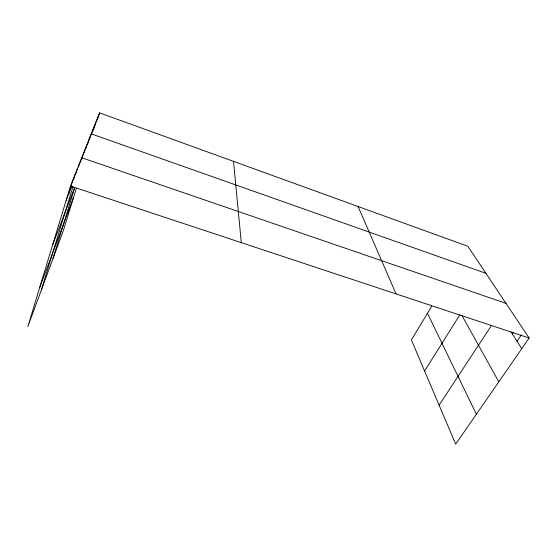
<?xml version="1.0" encoding="UTF-8"?>
<svg xmlns="http://www.w3.org/2000/svg" width="557" height="557" viewBox="0 0 557 557"><rect width="100%" height="100%" fill="white"/><g stroke="black" fill="none" stroke-linecap="round" stroke-linejoin="round"><path stroke-width="0.84" d="M431.724 306.204L411.4 339.944L455.668 444.145L529.15 338.008L467.838 246.278L99.599 112.855L70.488 186.066L27.85 326.562L63.303 230.682L76.288 188.531M68.615 194.115L72.904 179.995M70.997 188.064L71.498 186.428M73.489 179.876L75.23 174.139M75.759 174.146L77.479 168.493M78.433 167.023L79.651 163.034M41.378 289.974L72.96 186.546M80.305 162.484L81.747 157.763L505.993 303.363M82.004 158.439L83.773 152.667M84.239 152.618L85.729 147.737M85.903 148.594L87.63 142.968M87.519 144.695L89.468 138.345M52.971 258.622L74.687 187.834M89.566 139.354L91.244 133.868L485.913 273.32M91.752 133.527L93.019 129.398M92.991 130.777L94.746 125.067M94.182 128.117L96.41 120.876M96.807 120.778L98.032 116.803M98.15 117.562L99.599 112.855M39.721 287.447L73.566 197.366M52.72 244.627L74.596 187.591M66.144 200.381L71.575 186.602M424.594 371.004L459.894 314.768M439.111 405.169L491.629 325.232M512.391 333.991L513.338 332.599M517.014 341.218L521.352 334.882M70.488 186.066L529.15 338.008M511.048 331.881L521.777 348.668M462.025 315.652L498.821 381.824M427.477 313.257L476.374 414.241M358.088 206.515L396.062 293.922M233.501 161.37L241.306 242.657"/></g></svg>
